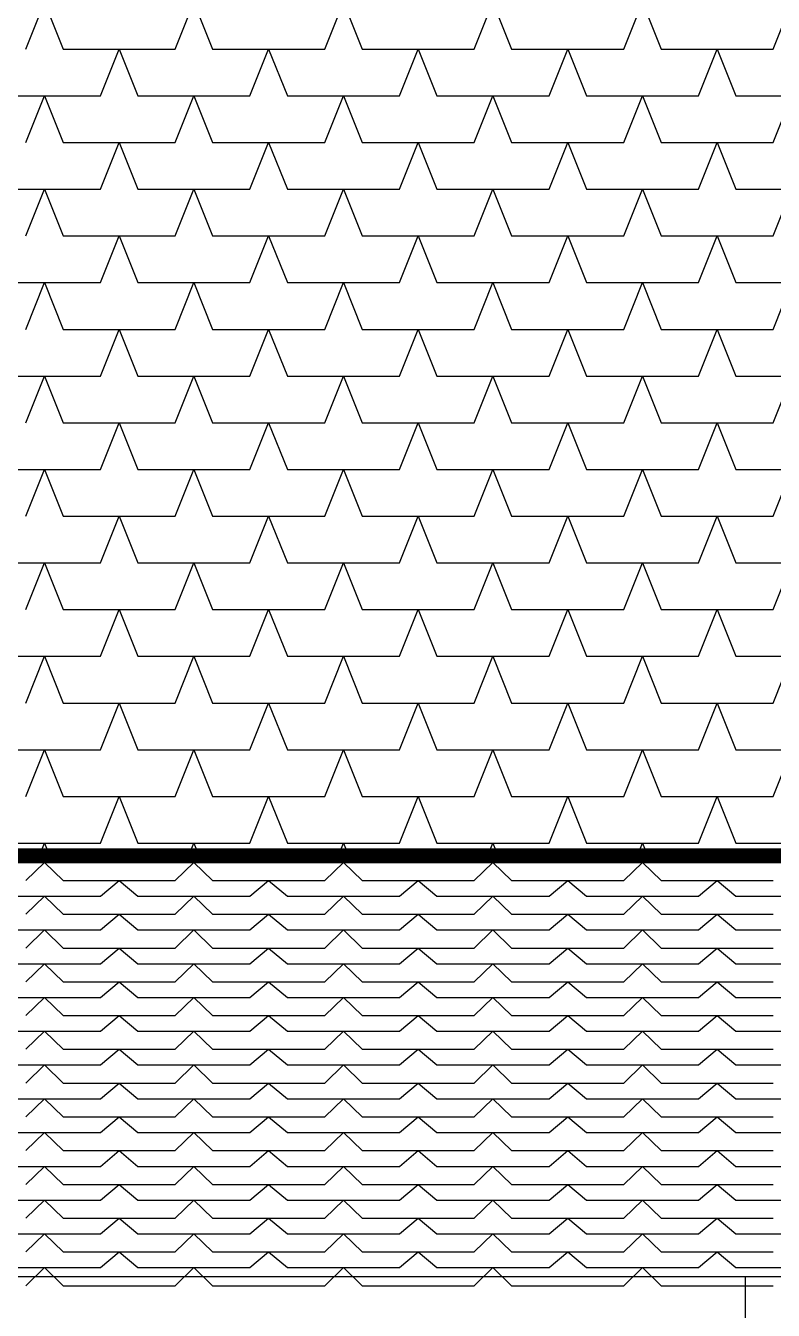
# Model space of a CAD drawing. Header units: inches. Extents: x 86794 to 87086, y 41803 to 41823.
# Drawn here: x 87031.251 to 87032.051, y 41818.98 to 41820.355 of the extents above; entities that cross this region are included whole.
import ezdxf

# ---------------------------------------------------------------- set-up
doc = ezdxf.new("R2010")
doc.units = ezdxf.units.IN
doc.header["$MEASUREMENT"] = 0

msp = doc.modelspace()

# ---------------------------------------------------------------- linework, layer by layer
at = {"color": 250}
for p, q in [((87031.2509, 41820.3295), (87031.2709, 41820.3795)), ((87031.2709, 41820.3795), (87031.2909, 41820.3295)), ((87031.4109, 41820.3295), (87031.4309, 41820.3795)), ((87031.4309, 41820.3795), (87031.4509, 41820.3295)), ((87031.5709, 41820.3295), (87031.5909, 41820.3795)), ((87031.5909, 41820.3795), (87031.6109, 41820.3295)), ((87031.7309, 41820.3295), (87031.7509, 41820.3795)), ((87031.7509, 41820.3795), (87031.7709, 41820.3295)), ((87031.8909, 41820.3295), (87031.9109, 41820.3795)), ((87031.9109, 41820.3795), (87031.9309, 41820.3295)), ((87032.0509, 41820.3295), (87032.0709, 41820.3795)), ((87031.2909, 41820.3295), (87031.4109, 41820.3295)), ((87031.3309, 41820.2795), (87031.3509, 41820.3295)), ((87031.3509, 41820.3295), (87031.3709, 41820.2795)), ((87031.4509, 41820.3295), (87031.5709, 41820.3295)), ((87031.4909, 41820.2795), (87031.5109, 41820.3295)), ((87031.5109, 41820.3295), (87031.5309, 41820.2795)), ((87031.6109, 41820.3295), (87031.7309, 41820.3295)), ((87031.6509, 41820.2795), (87031.6709, 41820.3295)), ((87031.6709, 41820.3295), (87031.6909, 41820.2795)), ((87031.7709, 41820.3295), (87031.8909, 41820.3295)), ((87031.8109, 41820.2795), (87031.8309, 41820.3295)), ((87031.8309, 41820.3295), (87031.8509, 41820.2795)), ((87031.9309, 41820.3295), (87032.0509, 41820.3295)), ((87031.9709, 41820.2795), (87031.9909, 41820.3295)), ((87031.9909, 41820.3295), (87032.0109, 41820.2795)), ((87031.2109, 41820.2795), (87031.3309, 41820.2795)), ((87031.2509, 41820.2295), (87031.2709, 41820.2795)), ((87031.2709, 41820.2795), (87031.2909, 41820.2295)), ((87031.3709, 41820.2795), (87031.4909, 41820.2795)), ((87031.4109, 41820.2295), (87031.4309, 41820.2795)), ((87031.4309, 41820.2795), (87031.4509, 41820.2295)), ((87031.5309, 41820.2795), (87031.6509, 41820.2795)), ((87031.5709, 41820.2295), (87031.5909, 41820.2795)), ((87031.5909, 41820.2795), (87031.6109, 41820.2295)), ((87031.6909, 41820.2795), (87031.8109, 41820.2795)), ((87031.7309, 41820.2295), (87031.7509, 41820.2795)), ((87031.7509, 41820.2795), (87031.7709, 41820.2295)), ((87031.8509, 41820.2795), (87031.9709, 41820.2795)), ((87031.8909, 41820.2295), (87031.9109, 41820.2795)), ((87031.9109, 41820.2795), (87031.9309, 41820.2295)), ((87032.0109, 41820.2795), (87032.1309, 41820.2795)), ((87032.0509, 41820.2295), (87032.0709, 41820.2795)), ((87031.2909, 41820.2295), (87031.4109, 41820.2295)), ((87031.3309, 41820.1795), (87031.3509, 41820.2295)), ((87031.3509, 41820.2295), (87031.3709, 41820.1795)), ((87031.4509, 41820.2295), (87031.5709, 41820.2295)), ((87031.4909, 41820.1795), (87031.5109, 41820.2295)), ((87031.5109, 41820.2295), (87031.5309, 41820.1795)), ((87031.6109, 41820.2295), (87031.7309, 41820.2295)), ((87031.6509, 41820.1795), (87031.6709, 41820.2295)), ((87031.6709, 41820.2295), (87031.6909, 41820.1795)), ((87031.7709, 41820.2295), (87031.8909, 41820.2295)), ((87031.8109, 41820.1795), (87031.8309, 41820.2295)), ((87031.8309, 41820.2295), (87031.8509, 41820.1795)), ((87031.9309, 41820.2295), (87032.0509, 41820.2295)), ((87031.9709, 41820.1795), (87031.9909, 41820.2295)), ((87031.9909, 41820.2295), (87032.0109, 41820.1795)), ((87031.2109, 41820.1795), (87031.3309, 41820.1795)), ((87031.2509, 41820.1295), (87031.2709, 41820.1795)), ((87031.2709, 41820.1795), (87031.2909, 41820.1295)), ((87031.3709, 41820.1795), (87031.4909, 41820.1795)), ((87031.4109, 41820.1295), (87031.4309, 41820.1795)), ((87031.4309, 41820.1795), (87031.4509, 41820.1295)), ((87031.5309, 41820.1795), (87031.6509, 41820.1795)), ((87031.5709, 41820.1295), (87031.5909, 41820.1795)), ((87031.5909, 41820.1795), (87031.6109, 41820.1295)), ((87031.6909, 41820.1795), (87031.8109, 41820.1795)), ((87031.7309, 41820.1295), (87031.7509, 41820.1795)), ((87031.7509, 41820.1795), (87031.7709, 41820.1295)), ((87031.8509, 41820.1795), (87031.9709, 41820.1795)), ((87031.8909, 41820.1295), (87031.9109, 41820.1795)), ((87031.9109, 41820.1795), (87031.9309, 41820.1295)), ((87032.0109, 41820.1795), (87032.1309, 41820.1795)), ((87032.0509, 41820.1295), (87032.0709, 41820.1795)), ((87031.2909, 41820.1295), (87031.4109, 41820.1295)), ((87031.3309, 41820.0795), (87031.3509, 41820.1295)), ((87031.3509, 41820.1295), (87031.3709, 41820.0795)), ((87031.4509, 41820.1295), (87031.5709, 41820.1295)), ((87031.4909, 41820.0795), (87031.5109, 41820.1295)), ((87031.5109, 41820.1295), (87031.5309, 41820.0795)), ((87031.6109, 41820.1295), (87031.7309, 41820.1295)), ((87031.6509, 41820.0795), (87031.6709, 41820.1295)), ((87031.6709, 41820.1295), (87031.6909, 41820.0795)), ((87031.7709, 41820.1295), (87031.8909, 41820.1295)), ((87031.8109, 41820.0795), (87031.8309, 41820.1295)), ((87031.8309, 41820.1295), (87031.8509, 41820.0795)), ((87031.9309, 41820.1295), (87032.0509, 41820.1295)), ((87031.9709, 41820.0795), (87031.9909, 41820.1295)), ((87031.9909, 41820.1295), (87032.0109, 41820.0795)), ((87031.2109, 41820.0795), (87031.3309, 41820.0795)), ((87031.2509, 41820.0295), (87031.2709, 41820.0795)), ((87031.2709, 41820.0795), (87031.2909, 41820.0295)), ((87031.3709, 41820.0795), (87031.4909, 41820.0795)), ((87031.4109, 41820.0295), (87031.4309, 41820.0795)), ((87031.4309, 41820.0795), (87031.4509, 41820.0295)), ((87031.5309, 41820.0795), (87031.6509, 41820.0795)), ((87031.5709, 41820.0295), (87031.5909, 41820.0795)), ((87031.5909, 41820.0795), (87031.6109, 41820.0295)), ((87031.6909, 41820.0795), (87031.8109, 41820.0795)), ((87031.7309, 41820.0295), (87031.7509, 41820.0795)), ((87031.7509, 41820.0795), (87031.7709, 41820.0295)), ((87031.8509, 41820.0795), (87031.9709, 41820.0795)), ((87031.8909, 41820.0295), (87031.9109, 41820.0795)), ((87031.9109, 41820.0795), (87031.9309, 41820.0295)), ((87032.0109, 41820.0795), (87032.1309, 41820.0795)), ((87032.0509, 41820.0295), (87032.0709, 41820.0795)), ((87031.2909, 41820.0295), (87031.4109, 41820.0295)), ((87031.3309, 41819.9795), (87031.3509, 41820.0295)), ((87031.3509, 41820.0295), (87031.3709, 41819.9795)), ((87031.4509, 41820.0295), (87031.5709, 41820.0295)), ((87031.4909, 41819.9795), (87031.5109, 41820.0295)), ((87031.5109, 41820.0295), (87031.5309, 41819.9795)), ((87031.6109, 41820.0295), (87031.7309, 41820.0295)), ((87031.6509, 41819.9795), (87031.6709, 41820.0295)), ((87031.6709, 41820.0295), (87031.6909, 41819.9795)), ((87031.7709, 41820.0295), (87031.8909, 41820.0295)), ((87031.8109, 41819.9795), (87031.8309, 41820.0295)), ((87031.8309, 41820.0295), (87031.8509, 41819.9795)), ((87031.9309, 41820.0295), (87032.0509, 41820.0295)), ((87031.9709, 41819.9795), (87031.9909, 41820.0295)), ((87031.9909, 41820.0295), (87032.0109, 41819.9795)), ((87031.2109, 41819.9795), (87031.3309, 41819.9795)), ((87031.2509, 41819.9295), (87031.2709, 41819.9795)), ((87031.2709, 41819.9795), (87031.2909, 41819.9295)), ((87031.3709, 41819.9795), (87031.4909, 41819.9795)), ((87031.4109, 41819.9295), (87031.4309, 41819.9795)), ((87031.4309, 41819.9795), (87031.4509, 41819.9295)), ((87031.5309, 41819.9795), (87031.6509, 41819.9795)), ((87031.5709, 41819.9295), (87031.5909, 41819.9795)), ((87031.5909, 41819.9795), (87031.6109, 41819.9295)), ((87031.6909, 41819.9795), (87031.8109, 41819.9795)), ((87031.7309, 41819.9295), (87031.7509, 41819.9795)), ((87031.7509, 41819.9795), (87031.7709, 41819.9295)), ((87031.8509, 41819.9795), (87031.9709, 41819.9795)), ((87031.8909, 41819.9295), (87031.9109, 41819.9795)), ((87031.9109, 41819.9795), (87031.9309, 41819.9295)), ((87032.0109, 41819.9795), (87032.1309, 41819.9795)), ((87032.0509, 41819.9295), (87032.0709, 41819.9795)), ((87031.2909, 41819.9295), (87031.4109, 41819.9295)), ((87031.3309, 41819.8795), (87031.3509, 41819.9295)), ((87031.3509, 41819.9295), (87031.3709, 41819.8795)), ((87031.4509, 41819.9295), (87031.5709, 41819.9295)), ((87031.4909, 41819.8795), (87031.5109, 41819.9295)), ((87031.5109, 41819.9295), (87031.5309, 41819.8795)), ((87031.6109, 41819.9295), (87031.7309, 41819.9295)), ((87031.6509, 41819.8795), (87031.6709, 41819.9295)), ((87031.6709, 41819.9295), (87031.6909, 41819.8795)), ((87031.7709, 41819.9295), (87031.8909, 41819.9295)), ((87031.8109, 41819.8795), (87031.8309, 41819.9295)), ((87031.8309, 41819.9295), (87031.8509, 41819.8795)), ((87031.9309, 41819.9295), (87032.0509, 41819.9295)), ((87031.9709, 41819.8795), (87031.9909, 41819.9295)), ((87031.9909, 41819.9295), (87032.0109, 41819.8795)), ((87031.2109, 41819.8795), (87031.3309, 41819.8795)), ((87031.2509, 41819.8295), (87031.2709, 41819.8795)), ((87031.2709, 41819.8795), (87031.2909, 41819.8295)), ((87031.3709, 41819.8795), (87031.4909, 41819.8795)), ((87031.4109, 41819.8295), (87031.4309, 41819.8795)), ((87031.4309, 41819.8795), (87031.4509, 41819.8295)), ((87031.5309, 41819.8795), (87031.6509, 41819.8795)), ((87031.5709, 41819.8295), (87031.5909, 41819.8795)), ((87031.5909, 41819.8795), (87031.6109, 41819.8295)), ((87031.6909, 41819.8795), (87031.8109, 41819.8795)), ((87031.7309, 41819.8295), (87031.7509, 41819.8795)), ((87031.7509, 41819.8795), (87031.7709, 41819.8295)), ((87031.8509, 41819.8795), (87031.9709, 41819.8795)), ((87031.8909, 41819.8295), (87031.9109, 41819.8795)), ((87031.9109, 41819.8795), (87031.9309, 41819.8295)), ((87032.0109, 41819.8795), (87032.1309, 41819.8795)), ((87032.0509, 41819.8295), (87032.0709, 41819.8795)), ((87031.2909, 41819.8295), (87031.4109, 41819.8295)), ((87031.3309, 41819.7795), (87031.3509, 41819.8295)), ((87031.3509, 41819.8295), (87031.3709, 41819.7795)), ((87031.4509, 41819.8295), (87031.5709, 41819.8295)), ((87031.4909, 41819.7795), (87031.5109, 41819.8295)), ((87031.5109, 41819.8295), (87031.5309, 41819.7795)), ((87031.6109, 41819.8295), (87031.7309, 41819.8295)), ((87031.6509, 41819.7795), (87031.6709, 41819.8295)), ((87031.6709, 41819.8295), (87031.6909, 41819.7795)), ((87031.7709, 41819.8295), (87031.8909, 41819.8295)), ((87031.8109, 41819.7795), (87031.8309, 41819.8295)), ((87031.8309, 41819.8295), (87031.8509, 41819.7795)), ((87031.9309, 41819.8295), (87032.0509, 41819.8295)), ((87031.9709, 41819.7795), (87031.9909, 41819.8295)), ((87031.9909, 41819.8295), (87032.0109, 41819.7795)), ((87031.2109, 41819.7795), (87031.3309, 41819.7795)), ((87031.2509, 41819.7295), (87031.2709, 41819.7795)), ((87031.2709, 41819.7795), (87031.2909, 41819.7295)), ((87031.3709, 41819.7795), (87031.4909, 41819.7795)), ((87031.4109, 41819.7295), (87031.4309, 41819.7795)), ((87031.4309, 41819.7795), (87031.4509, 41819.7295)), ((87031.5309, 41819.7795), (87031.6509, 41819.7795)), ((87031.5709, 41819.7295), (87031.5909, 41819.7795)), ((87031.5909, 41819.7795), (87031.6109, 41819.7295)), ((87031.6909, 41819.7795), (87031.8109, 41819.7795)), ((87031.7309, 41819.7295), (87031.7509, 41819.7795)), ((87031.7509, 41819.7795), (87031.7709, 41819.7295)), ((87031.8509, 41819.7795), (87031.9709, 41819.7795)), ((87031.8909, 41819.7295), (87031.9109, 41819.7795)), ((87031.9109, 41819.7795), (87031.9309, 41819.7295)), ((87032.0109, 41819.7795), (87032.1309, 41819.7795)), ((87032.0509, 41819.7295), (87032.0709, 41819.7795)), ((87031.2909, 41819.7295), (87031.4109, 41819.7295)), ((87031.3309, 41819.6795), (87031.3509, 41819.7295)), ((87031.3509, 41819.7295), (87031.3709, 41819.6795)), ((87031.4509, 41819.7295), (87031.5709, 41819.7295)), ((87031.4909, 41819.6795), (87031.5109, 41819.7295)), ((87031.5109, 41819.7295), (87031.5309, 41819.6795)), ((87031.6109, 41819.7295), (87031.7309, 41819.7295)), ((87031.6509, 41819.6795), (87031.6709, 41819.7295)), ((87031.6709, 41819.7295), (87031.6909, 41819.6795)), ((87031.7709, 41819.7295), (87031.8909, 41819.7295)), ((87031.8109, 41819.6795), (87031.8309, 41819.7295)), ((87031.8309, 41819.7295), (87031.8509, 41819.6795)), ((87031.9309, 41819.7295), (87032.0509, 41819.7295)), ((87031.9709, 41819.6795), (87031.9909, 41819.7295)), ((87031.9909, 41819.7295), (87032.0109, 41819.6795)), ((87031.2109, 41819.6795), (87031.3309, 41819.6795)), ((87031.2509, 41819.6295), (87031.2709, 41819.6795)), ((87031.2709, 41819.6795), (87031.2909, 41819.6295)), ((87031.3709, 41819.6795), (87031.4909, 41819.6795)), ((87031.4109, 41819.6295), (87031.4309, 41819.6795)), ((87031.4309, 41819.6795), (87031.4509, 41819.6295)), ((87031.5309, 41819.6795), (87031.6509, 41819.6795)), ((87031.5709, 41819.6295), (87031.5909, 41819.6795)), ((87031.5909, 41819.6795), (87031.6109, 41819.6295)), ((87031.6909, 41819.6795), (87031.8109, 41819.6795)), ((87031.7309, 41819.6295), (87031.7509, 41819.6795)), ((87031.7509, 41819.6795), (87031.7709, 41819.6295)), ((87031.8509, 41819.6795), (87031.9709, 41819.6795)), ((87031.8909, 41819.6295), (87031.9109, 41819.6795)), ((87031.9109, 41819.6795), (87031.9309, 41819.6295)), ((87032.0109, 41819.6795), (87032.1309, 41819.6795)), ((87032.0509, 41819.6295), (87032.0709, 41819.6795)), ((87031.2909, 41819.6295), (87031.4109, 41819.6295)), ((87031.3309, 41819.5795), (87031.3509, 41819.6295)), ((87031.3509, 41819.6295), (87031.3709, 41819.5795)), ((87031.4509, 41819.6295), (87031.5709, 41819.6295)), ((87031.4909, 41819.5795), (87031.5109, 41819.6295)), ((87031.5109, 41819.6295), (87031.5309, 41819.5795)), ((87031.6109, 41819.6295), (87031.7309, 41819.6295)), ((87031.6509, 41819.5795), (87031.6709, 41819.6295)), ((87031.6709, 41819.6295), (87031.6909, 41819.5795)), ((87031.7709, 41819.6295), (87031.8909, 41819.6295)), ((87031.8109, 41819.5795), (87031.8309, 41819.6295)), ((87031.8309, 41819.6295), (87031.8509, 41819.5795)), ((87031.9309, 41819.6295), (87032.0509, 41819.6295)), ((87031.9709, 41819.5795), (87031.9909, 41819.6295)), ((87031.9909, 41819.6295), (87032.0109, 41819.5795)), ((87031.2109, 41819.5795), (87031.3309, 41819.5795)), ((87031.2509, 41819.5295), (87031.2709, 41819.5795)), ((87031.2709, 41819.5795), (87031.2909, 41819.5295)), ((87031.3709, 41819.5795), (87031.4909, 41819.5795)), ((87031.4109, 41819.5295), (87031.4309, 41819.5795)), ((87031.4309, 41819.5795), (87031.4509, 41819.5295)), ((87031.5309, 41819.5795), (87031.6509, 41819.5795)), ((87031.5709, 41819.5295), (87031.5909, 41819.5795)), ((87031.5909, 41819.5795), (87031.6109, 41819.5295)), ((87031.6909, 41819.5795), (87031.8109, 41819.5795)), ((87031.7309, 41819.5295), (87031.7509, 41819.5795)), ((87031.7509, 41819.5795), (87031.7709, 41819.5295)), ((87031.8509, 41819.5795), (87031.9709, 41819.5795)), ((87031.8909, 41819.5295), (87031.9109, 41819.5795)), ((87031.9109, 41819.5795), (87031.9309, 41819.5295)), ((87032.0109, 41819.5795), (87032.1309, 41819.5795)), ((87032.0509, 41819.5295), (87032.0709, 41819.5795)), ((87031.2909, 41819.5295), (87031.4109, 41819.5295)), ((87031.3309, 41819.4795), (87031.3509, 41819.5295)), ((87031.3509, 41819.5295), (87031.3709, 41819.4795)), ((87031.4509, 41819.5295), (87031.5709, 41819.5295)), ((87031.4909, 41819.4795), (87031.5109, 41819.5295)), ((87031.5109, 41819.5295), (87031.5309, 41819.4795)), ((87031.6109, 41819.5295), (87031.7309, 41819.5295)), ((87031.6509, 41819.4795), (87031.6709, 41819.5295)), ((87031.6709, 41819.5295), (87031.6909, 41819.4795)), ((87031.7709, 41819.5295), (87031.8909, 41819.5295)), ((87031.8109, 41819.4795), (87031.8309, 41819.5295)), ((87031.8309, 41819.5295), (87031.8509, 41819.4795)), ((87031.9309, 41819.5295), (87032.0509, 41819.5295)), ((87031.9709, 41819.4795), (87031.9909, 41819.5295)), ((87031.9909, 41819.5295), (87032.0109, 41819.4795)), ((87031.2109, 41819.4795), (87031.3309, 41819.4795)), ((87031.2627, 41819.459), (87031.2709, 41819.4795)), ((87031.2709, 41819.4795), (87031.2791, 41819.459)), ((87031.3709, 41819.4795), (87031.4909, 41819.4795)), ((87031.4227, 41819.459), (87031.4309, 41819.4795)), ((87031.4309, 41819.4795), (87031.4391, 41819.459)), ((87031.5309, 41819.4795), (87031.6509, 41819.4795)), ((87031.5827, 41819.459), (87031.5909, 41819.4795)), ((87031.5909, 41819.4795), (87031.5991, 41819.459)), ((87031.6909, 41819.4795), (87031.8109, 41819.4795)), ((87031.7427, 41819.459), (87031.7509, 41819.4795)), ((87031.7509, 41819.4795), (87031.7591, 41819.459)), ((87031.8509, 41819.4795), (87031.9709, 41819.4795)), ((87031.9027, 41819.459), (87031.9109, 41819.4795)), ((87031.9109, 41819.4795), (87031.9191, 41819.459)), ((87032.0109, 41819.4795), (87032.1309, 41819.4795)), ((87031.2509, 41819.4396), (87031.2709, 41819.459)), ((87031.2709, 41819.459), (87031.2909, 41819.4396)), ((87031.4109, 41819.4396), (87031.4309, 41819.459)), ((87031.4309, 41819.459), (87031.4509, 41819.4396)), ((87031.5709, 41819.4396), (87031.5909, 41819.459)), ((87031.5909, 41819.459), (87031.6109, 41819.4396)), ((87031.7309, 41819.4396), (87031.7509, 41819.459)), ((87031.7509, 41819.459), (87031.7709, 41819.4396)), ((87031.8909, 41819.4396), (87031.9109, 41819.459)), ((87031.9109, 41819.459), (87031.9309, 41819.4396)), ((87031.2909, 41819.4396), (87031.4109, 41819.4396)), ((87031.3309, 41819.4228), (87031.3509, 41819.4396)), ((87031.3509, 41819.4396), (87031.3709, 41819.4228)), ((87031.4509, 41819.4396), (87031.5709, 41819.4396)), ((87031.4909, 41819.4228), (87031.5109, 41819.4396)), ((87031.5109, 41819.4396), (87031.5309, 41819.4228)), ((87031.6109, 41819.4396), (87031.7309, 41819.4396)), ((87031.6509, 41819.4228), (87031.6709, 41819.4396)), ((87031.6709, 41819.4396), (87031.6909, 41819.4228)), ((87031.7709, 41819.4396), (87031.8909, 41819.4396)), ((87031.8109, 41819.4228), (87031.8309, 41819.4396)), ((87031.8309, 41819.4396), (87031.8509, 41819.4228)), ((87031.9309, 41819.4396), (87032.0509, 41819.4396)), ((87031.9709, 41819.4228), (87031.9909, 41819.4396)), ((87031.9909, 41819.4396), (87032.0109, 41819.4228)), ((87031.2109, 41819.4228), (87031.3309, 41819.4228)), ((87031.2509, 41819.4035), (87031.2709, 41819.4228)), ((87031.2709, 41819.4228), (87031.2909, 41819.4035)), ((87031.3709, 41819.4228), (87031.4909, 41819.4228)), ((87031.4109, 41819.4035), (87031.4309, 41819.4228)), ((87031.4309, 41819.4228), (87031.4509, 41819.4035)), ((87031.5309, 41819.4228), (87031.6509, 41819.4228)), ((87031.5709, 41819.4035), (87031.5909, 41819.4228)), ((87031.5909, 41819.4228), (87031.6109, 41819.4035)), ((87031.6909, 41819.4228), (87031.8109, 41819.4228)), ((87031.7309, 41819.4035), (87031.7509, 41819.4228)), ((87031.7509, 41819.4228), (87031.7709, 41819.4035)), ((87031.8509, 41819.4228), (87031.9709, 41819.4228)), ((87031.8909, 41819.4035), (87031.9109, 41819.4228)), ((87031.9109, 41819.4228), (87031.9309, 41819.4035)), ((87032.0109, 41819.4228), (87032.1309, 41819.4228)), ((87031.2909, 41819.4035), (87031.4109, 41819.4035)), ((87031.3309, 41819.3867), (87031.3509, 41819.4035)), ((87031.3509, 41819.4035), (87031.3709, 41819.3867)), ((87031.4509, 41819.4035), (87031.5709, 41819.4035)), ((87031.4909, 41819.3867), (87031.5109, 41819.4035)), ((87031.5109, 41819.4035), (87031.5309, 41819.3867)), ((87031.6109, 41819.4035), (87031.7309, 41819.4035)), ((87031.6509, 41819.3867), (87031.6709, 41819.4035)), ((87031.6709, 41819.4035), (87031.6909, 41819.3867)), ((87031.7709, 41819.4035), (87031.8909, 41819.4035)), ((87031.8109, 41819.3867), (87031.8309, 41819.4035)), ((87031.8309, 41819.4035), (87031.8509, 41819.3867)), ((87031.9309, 41819.4035), (87032.0509, 41819.4035)), ((87031.9709, 41819.3867), (87031.9909, 41819.4035)), ((87031.9909, 41819.4035), (87032.0109, 41819.3867)), ((87031.2109, 41819.3867), (87031.3309, 41819.3867)), ((87031.2509, 41819.3673), (87031.2709, 41819.3867)), ((87031.2709, 41819.3867), (87031.2909, 41819.3673)), ((87031.3709, 41819.3867), (87031.4909, 41819.3867)), ((87031.4109, 41819.3673), (87031.4309, 41819.3867)), ((87031.4309, 41819.3867), (87031.4509, 41819.3673)), ((87031.5309, 41819.3867), (87031.6509, 41819.3867)), ((87031.5709, 41819.3673), (87031.5909, 41819.3867)), ((87031.5909, 41819.3867), (87031.6109, 41819.3673)), ((87031.6909, 41819.3867), (87031.8109, 41819.3867)), ((87031.7309, 41819.3673), (87031.7509, 41819.3867)), ((87031.7509, 41819.3867), (87031.7709, 41819.3673)), ((87031.8509, 41819.3867), (87031.9709, 41819.3867)), ((87031.8909, 41819.3673), (87031.9109, 41819.3867)), ((87031.9109, 41819.3867), (87031.9309, 41819.3673)), ((87032.0109, 41819.3867), (87032.1309, 41819.3867)), ((87031.2909, 41819.3673), (87031.4109, 41819.3673)), ((87031.3309, 41819.3505), (87031.3509, 41819.3673)), ((87031.3509, 41819.3673), (87031.3709, 41819.3505)), ((87031.4509, 41819.3673), (87031.5709, 41819.3673)), ((87031.4909, 41819.3505), (87031.5109, 41819.3673)), ((87031.5109, 41819.3673), (87031.5309, 41819.3505)), ((87031.6109, 41819.3673), (87031.7309, 41819.3673)), ((87031.6509, 41819.3505), (87031.6709, 41819.3673)), ((87031.6709, 41819.3673), (87031.6909, 41819.3505)), ((87031.7709, 41819.3673), (87031.8909, 41819.3673)), ((87031.8109, 41819.3505), (87031.8309, 41819.3673)), ((87031.8309, 41819.3673), (87031.8509, 41819.3505)), ((87031.9309, 41819.3673), (87032.0509, 41819.3673)), ((87031.9709, 41819.3505), (87031.9909, 41819.3673)), ((87031.9909, 41819.3673), (87032.0109, 41819.3505)), ((87031.2109, 41819.3505), (87031.3309, 41819.3505)), ((87031.2509, 41819.3312), (87031.2709, 41819.3505)), ((87031.2709, 41819.3505), (87031.2909, 41819.3312)), ((87031.3709, 41819.3505), (87031.4909, 41819.3505)), ((87031.4109, 41819.3312), (87031.4309, 41819.3505)), ((87031.4309, 41819.3505), (87031.4509, 41819.3312)), ((87031.5309, 41819.3505), (87031.6509, 41819.3505)), ((87031.5709, 41819.3312), (87031.5909, 41819.3505)), ((87031.5909, 41819.3505), (87031.6109, 41819.3312)), ((87031.6909, 41819.3505), (87031.8109, 41819.3505)), ((87031.7309, 41819.3312), (87031.7509, 41819.3505)), ((87031.7509, 41819.3505), (87031.7709, 41819.3312)), ((87031.8509, 41819.3505), (87031.9709, 41819.3505)), ((87031.8909, 41819.3312), (87031.9109, 41819.3505)), ((87031.9109, 41819.3505), (87031.9309, 41819.3312)), ((87032.0109, 41819.3505), (87032.1309, 41819.3505)), ((87031.2909, 41819.3312), (87031.4109, 41819.3312)), ((87031.3309, 41819.3144), (87031.3509, 41819.3312)), ((87031.3509, 41819.3312), (87031.3709, 41819.3144)), ((87031.4509, 41819.3312), (87031.5709, 41819.3312)), ((87031.4909, 41819.3144), (87031.5109, 41819.3312)), ((87031.5109, 41819.3312), (87031.5309, 41819.3144)), ((87031.6109, 41819.3312), (87031.7309, 41819.3312)), ((87031.6509, 41819.3144), (87031.6709, 41819.3312)), ((87031.6709, 41819.3312), (87031.6909, 41819.3144)), ((87031.7709, 41819.3312), (87031.8909, 41819.3312)), ((87031.8109, 41819.3144), (87031.8309, 41819.3312)), ((87031.8309, 41819.3312), (87031.8509, 41819.3144)), ((87031.9309, 41819.3312), (87032.0509, 41819.3312)), ((87031.9709, 41819.3144), (87031.9909, 41819.3312)), ((87031.9909, 41819.3312), (87032.0109, 41819.3144)), ((87031.2109, 41819.3144), (87031.3309, 41819.3144)), ((87031.2509, 41819.295), (87031.2709, 41819.3144)), ((87031.2709, 41819.3144), (87031.2909, 41819.295)), ((87031.3709, 41819.3144), (87031.4909, 41819.3144)), ((87031.4109, 41819.295), (87031.4309, 41819.3144)), ((87031.4309, 41819.3144), (87031.4509, 41819.295)), ((87031.5309, 41819.3144), (87031.6509, 41819.3144)), ((87031.5709, 41819.295), (87031.5909, 41819.3144)), ((87031.5909, 41819.3144), (87031.6109, 41819.295)), ((87031.6909, 41819.3144), (87031.8109, 41819.3144)), ((87031.7309, 41819.295), (87031.7509, 41819.3144)), ((87031.7509, 41819.3144), (87031.7709, 41819.295)), ((87031.8509, 41819.3144), (87031.9709, 41819.3144)), ((87031.8909, 41819.295), (87031.9109, 41819.3144)), ((87031.9109, 41819.3144), (87031.9309, 41819.295)), ((87032.0109, 41819.3144), (87032.1309, 41819.3144)), ((87031.2909, 41819.295), (87031.4109, 41819.295)), ((87031.3309, 41819.2782), (87031.3509, 41819.295)), ((87031.3509, 41819.295), (87031.3709, 41819.2782)), ((87031.4509, 41819.295), (87031.5709, 41819.295)), ((87031.4909, 41819.2782), (87031.5109, 41819.295)), ((87031.5109, 41819.295), (87031.5309, 41819.2782)), ((87031.6109, 41819.295), (87031.7309, 41819.295)), ((87031.6509, 41819.2782), (87031.6709, 41819.295)), ((87031.6709, 41819.295), (87031.6909, 41819.2782)), ((87031.7709, 41819.295), (87031.8909, 41819.295)), ((87031.8109, 41819.2782), (87031.8309, 41819.295)), ((87031.8309, 41819.295), (87031.8509, 41819.2782)), ((87031.9309, 41819.295), (87032.0509, 41819.295)), ((87031.9709, 41819.2782), (87031.9909, 41819.295)), ((87031.9909, 41819.295), (87032.0109, 41819.2782)), ((87031.2109, 41819.2782), (87031.3309, 41819.2782)), ((87031.2509, 41819.2589), (87031.2709, 41819.2782)), ((87031.2709, 41819.2782), (87031.2909, 41819.2589)), ((87031.3709, 41819.2782), (87031.4909, 41819.2782)), ((87031.4109, 41819.2589), (87031.4309, 41819.2782)), ((87031.4309, 41819.2782), (87031.4509, 41819.2589)), ((87031.5309, 41819.2782), (87031.6509, 41819.2782)), ((87031.5709, 41819.2589), (87031.5909, 41819.2782)), ((87031.5909, 41819.2782), (87031.6109, 41819.2589)), ((87031.6909, 41819.2782), (87031.8109, 41819.2782)), ((87031.7309, 41819.2589), (87031.7509, 41819.2782)), ((87031.7509, 41819.2782), (87031.7709, 41819.2589)), ((87031.8509, 41819.2782), (87031.9709, 41819.2782)), ((87031.8909, 41819.2589), (87031.9109, 41819.2782)), ((87031.9109, 41819.2782), (87031.9309, 41819.2589)), ((87032.0109, 41819.2782), (87032.1309, 41819.2782)), ((87031.2909, 41819.2589), (87031.4109, 41819.2589)), ((87031.3309, 41819.2421), (87031.3509, 41819.2589)), ((87031.3509, 41819.2589), (87031.3709, 41819.2421)), ((87031.4509, 41819.2589), (87031.5709, 41819.2589)), ((87031.4909, 41819.2421), (87031.5109, 41819.2589)), ((87031.5109, 41819.2589), (87031.5309, 41819.2421)), ((87031.6109, 41819.2589), (87031.7309, 41819.2589)), ((87031.6509, 41819.2421), (87031.6709, 41819.2589)), ((87031.6709, 41819.2589), (87031.6909, 41819.2421)), ((87031.7709, 41819.2589), (87031.8909, 41819.2589)), ((87031.8109, 41819.2421), (87031.8309, 41819.2589)), ((87031.8309, 41819.2589), (87031.8509, 41819.2421)), ((87031.9309, 41819.2589), (87032.0509, 41819.2589)), ((87031.9709, 41819.2421), (87031.9909, 41819.2589)), ((87031.9909, 41819.2589), (87032.0109, 41819.2421)), ((87031.2109, 41819.2421), (87031.3309, 41819.2421)), ((87031.2509, 41819.2227), (87031.2709, 41819.2421)), ((87031.2709, 41819.2421), (87031.2909, 41819.2227)), ((87031.3709, 41819.2421), (87031.4909, 41819.2421)), ((87031.4109, 41819.2227), (87031.4309, 41819.2421)), ((87031.4309, 41819.2421), (87031.4509, 41819.2227)), ((87031.5309, 41819.2421), (87031.6509, 41819.2421)), ((87031.5709, 41819.2227), (87031.5909, 41819.2421)), ((87031.5909, 41819.2421), (87031.6109, 41819.2227)), ((87031.6909, 41819.2421), (87031.8109, 41819.2421)), ((87031.7309, 41819.2227), (87031.7509, 41819.2421)), ((87031.7509, 41819.2421), (87031.7709, 41819.2227)), ((87031.8509, 41819.2421), (87031.9709, 41819.2421)), ((87031.8909, 41819.2227), (87031.9109, 41819.2421)), ((87031.9109, 41819.2421), (87031.9309, 41819.2227)), ((87032.0109, 41819.2421), (87032.1309, 41819.2421)), ((87031.2909, 41819.2227), (87031.4109, 41819.2227)), ((87031.3309, 41819.2059), (87031.3509, 41819.2227)), ((87031.3509, 41819.2227), (87031.3709, 41819.2059)), ((87031.4509, 41819.2227), (87031.5709, 41819.2227)), ((87031.4909, 41819.2059), (87031.5109, 41819.2227)), ((87031.5109, 41819.2227), (87031.5309, 41819.2059)), ((87031.6109, 41819.2227), (87031.7309, 41819.2227)), ((87031.6509, 41819.2059), (87031.6709, 41819.2227)), ((87031.6709, 41819.2227), (87031.6909, 41819.2059)), ((87031.7709, 41819.2227), (87031.8909, 41819.2227)), ((87031.8109, 41819.2059), (87031.8309, 41819.2227)), ((87031.8309, 41819.2227), (87031.8509, 41819.2059)), ((87031.9309, 41819.2227), (87032.0509, 41819.2227)), ((87031.9709, 41819.2059), (87031.9909, 41819.2227)), ((87031.9909, 41819.2227), (87032.0109, 41819.2059)), ((87031.2109, 41819.2059), (87031.3309, 41819.2059)), ((87031.2509, 41819.1866), (87031.2709, 41819.2059)), ((87031.2709, 41819.2059), (87031.2909, 41819.1866)), ((87031.3709, 41819.2059), (87031.4909, 41819.2059)), ((87031.4109, 41819.1866), (87031.4309, 41819.2059)), ((87031.4309, 41819.2059), (87031.4509, 41819.1866)), ((87031.5309, 41819.2059), (87031.6509, 41819.2059)), ((87031.5709, 41819.1866), (87031.5909, 41819.2059)), ((87031.5909, 41819.2059), (87031.6109, 41819.1866)), ((87031.6909, 41819.2059), (87031.8109, 41819.2059)), ((87031.7309, 41819.1866), (87031.7509, 41819.2059)), ((87031.7509, 41819.2059), (87031.7709, 41819.1866)), ((87031.8509, 41819.2059), (87031.9709, 41819.2059)), ((87031.8909, 41819.1866), (87031.9109, 41819.2059)), ((87031.9109, 41819.2059), (87031.9309, 41819.1866)), ((87032.0109, 41819.2059), (87032.1309, 41819.2059)), ((87031.2909, 41819.1866), (87031.4109, 41819.1866)), ((87031.3309, 41819.1698), (87031.3509, 41819.1866)), ((87031.3509, 41819.1866), (87031.3709, 41819.1698)), ((87031.4509, 41819.1866), (87031.5709, 41819.1866)), ((87031.4909, 41819.1698), (87031.5109, 41819.1866)), ((87031.5109, 41819.1866), (87031.5309, 41819.1698)), ((87031.6109, 41819.1866), (87031.7309, 41819.1866)), ((87031.6509, 41819.1698), (87031.6709, 41819.1866)), ((87031.6709, 41819.1866), (87031.6909, 41819.1698)), ((87031.7709, 41819.1866), (87031.8909, 41819.1866)), ((87031.8109, 41819.1698), (87031.8309, 41819.1866)), ((87031.8309, 41819.1866), (87031.8509, 41819.1698)), ((87031.9309, 41819.1866), (87032.0509, 41819.1866)), ((87031.9709, 41819.1698), (87031.9909, 41819.1866)), ((87031.9909, 41819.1866), (87032.0109, 41819.1698)), ((87031.2109, 41819.1698), (87031.3309, 41819.1698)), ((87031.2509, 41819.1504), (87031.2709, 41819.1698)), ((87031.2709, 41819.1698), (87031.2909, 41819.1504)), ((87031.3709, 41819.1698), (87031.4909, 41819.1698)), ((87031.4109, 41819.1504), (87031.4309, 41819.1698)), ((87031.4309, 41819.1698), (87031.4509, 41819.1504)), ((87031.5309, 41819.1698), (87031.6509, 41819.1698)), ((87031.5709, 41819.1504), (87031.5909, 41819.1698)), ((87031.5909, 41819.1698), (87031.6109, 41819.1504)), ((87031.6909, 41819.1698), (87031.8109, 41819.1698)), ((87031.7309, 41819.1504), (87031.7509, 41819.1698)), ((87031.7509, 41819.1698), (87031.7709, 41819.1504)), ((87031.8509, 41819.1698), (87031.9709, 41819.1698)), ((87031.8909, 41819.1504), (87031.9109, 41819.1698)), ((87031.9109, 41819.1698), (87031.9309, 41819.1504)), ((87032.0109, 41819.1698), (87032.1309, 41819.1698)), ((87031.2909, 41819.1504), (87031.4109, 41819.1504)), ((87031.3309, 41819.1336), (87031.3509, 41819.1504)), ((87031.3509, 41819.1504), (87031.3709, 41819.1336)), ((87031.4509, 41819.1504), (87031.5709, 41819.1504)), ((87031.4909, 41819.1336), (87031.5109, 41819.1504)), ((87031.5109, 41819.1504), (87031.5309, 41819.1336)), ((87031.6109, 41819.1504), (87031.7309, 41819.1504)), ((87031.6509, 41819.1336), (87031.6709, 41819.1504)), ((87031.6709, 41819.1504), (87031.6909, 41819.1336)), ((87031.7709, 41819.1504), (87031.8909, 41819.1504)), ((87031.8109, 41819.1336), (87031.8309, 41819.1504)), ((87031.8309, 41819.1504), (87031.8509, 41819.1336)), ((87031.9309, 41819.1504), (87032.0509, 41819.1504)), ((87031.9709, 41819.1336), (87031.9909, 41819.1504)), ((87031.9909, 41819.1504), (87032.0109, 41819.1336)), ((87031.2109, 41819.1336), (87031.3309, 41819.1336)), ((87031.2509, 41819.1143), (87031.2709, 41819.1336)), ((87031.2709, 41819.1336), (87031.2909, 41819.1143)), ((87031.3709, 41819.1336), (87031.4909, 41819.1336)), ((87031.4109, 41819.1143), (87031.4309, 41819.1336)), ((87031.4309, 41819.1336), (87031.4509, 41819.1143)), ((87031.5309, 41819.1336), (87031.6509, 41819.1336)), ((87031.5709, 41819.1143), (87031.5909, 41819.1336)), ((87031.5909, 41819.1336), (87031.6109, 41819.1143)), ((87031.6909, 41819.1336), (87031.8109, 41819.1336)), ((87031.7309, 41819.1143), (87031.7509, 41819.1336)), ((87031.7509, 41819.1336), (87031.7709, 41819.1143)), ((87031.8509, 41819.1336), (87031.9709, 41819.1336)), ((87031.8909, 41819.1143), (87031.9109, 41819.1336)), ((87031.9109, 41819.1336), (87031.9309, 41819.1143)), ((87032.0109, 41819.1336), (87032.1309, 41819.1336)), ((87031.2909, 41819.1143), (87031.4109, 41819.1143)), ((87031.3309, 41819.0975), (87031.3509, 41819.1143)), ((87031.3509, 41819.1143), (87031.3709, 41819.0975)), ((87031.4509, 41819.1143), (87031.5709, 41819.1143)), ((87031.4909, 41819.0975), (87031.5109, 41819.1143)), ((87031.5109, 41819.1143), (87031.5309, 41819.0975)), ((87031.6109, 41819.1143), (87031.7309, 41819.1143)), ((87031.6509, 41819.0975), (87031.6709, 41819.1143)), ((87031.6709, 41819.1143), (87031.6909, 41819.0975)), ((87031.7709, 41819.1143), (87031.8909, 41819.1143)), ((87031.8109, 41819.0975), (87031.8309, 41819.1143)), ((87031.8309, 41819.1143), (87031.8509, 41819.0975)), ((87031.9309, 41819.1143), (87032.0509, 41819.1143)), ((87031.9709, 41819.0975), (87031.9909, 41819.1143)), ((87031.9909, 41819.1143), (87032.0109, 41819.0975)), ((87031.2109, 41819.0975), (87031.3309, 41819.0975)), ((87031.2509, 41819.0781), (87031.2709, 41819.0975)), ((87031.2709, 41819.0975), (87031.2909, 41819.0781)), ((87031.3709, 41819.0975), (87031.4909, 41819.0975)), ((87031.4109, 41819.0781), (87031.4309, 41819.0975)), ((87031.4309, 41819.0975), (87031.4509, 41819.0781)), ((87031.5309, 41819.0975), (87031.6509, 41819.0975)), ((87031.5709, 41819.0781), (87031.5909, 41819.0975)), ((87031.5909, 41819.0975), (87031.6109, 41819.0781)), ((87031.6909, 41819.0975), (87031.8109, 41819.0975)), ((87031.7309, 41819.0781), (87031.7509, 41819.0975)), ((87031.7509, 41819.0975), (87031.7709, 41819.0781)), ((87031.8509, 41819.0975), (87031.9709, 41819.0975)), ((87031.8909, 41819.0781), (87031.9109, 41819.0975)), ((87031.9109, 41819.0975), (87031.9309, 41819.0781)), ((87032.0109, 41819.0975), (87032.1309, 41819.0975)), ((87031.2909, 41819.0781), (87031.4109, 41819.0781)), ((87031.3309, 41819.0613), (87031.3509, 41819.0781)), ((87031.3509, 41819.0781), (87031.3709, 41819.0613)), ((87031.4509, 41819.0781), (87031.5709, 41819.0781)), ((87031.4909, 41819.0613), (87031.5109, 41819.0781)), ((87031.5109, 41819.0781), (87031.5309, 41819.0613)), ((87031.6109, 41819.0781), (87031.7309, 41819.0781)), ((87031.6509, 41819.0613), (87031.6709, 41819.0781)), ((87031.6709, 41819.0781), (87031.6909, 41819.0613)), ((87031.7709, 41819.0781), (87031.8909, 41819.0781)), ((87031.8109, 41819.0613), (87031.8309, 41819.0781)), ((87031.8309, 41819.0781), (87031.8509, 41819.0613)), ((87031.9309, 41819.0781), (87032.0509, 41819.0781)), ((87031.9709, 41819.0613), (87031.9909, 41819.0781)), ((87031.9909, 41819.0781), (87032.0109, 41819.0613)), ((87031.2109, 41819.0613), (87031.3309, 41819.0613)), ((87031.2509, 41819.042), (87031.2709, 41819.0613)), ((87031.2709, 41819.0613), (87031.2909, 41819.042)), ((87031.3709, 41819.0613), (87031.4909, 41819.0613)), ((87031.4109, 41819.042), (87031.4309, 41819.0613)), ((87031.4309, 41819.0613), (87031.4509, 41819.042)), ((87031.5309, 41819.0613), (87031.6509, 41819.0613)), ((87031.5709, 41819.042), (87031.5909, 41819.0613)), ((87031.5909, 41819.0613), (87031.6109, 41819.042)), ((87031.6909, 41819.0613), (87031.8109, 41819.0613)), ((87031.7309, 41819.042), (87031.7509, 41819.0613)), ((87031.7509, 41819.0613), (87031.7709, 41819.042)), ((87031.8509, 41819.0613), (87031.9709, 41819.0613)), ((87031.8909, 41819.042), (87031.9109, 41819.0613)), ((87031.9109, 41819.0613), (87031.9309, 41819.042)), ((87032.0109, 41819.0613), (87032.1309, 41819.0613)), ((87031.2909, 41819.042), (87031.4109, 41819.042)), ((87031.3309, 41819.0252), (87031.3509, 41819.042)), ((87031.3509, 41819.042), (87031.3709, 41819.0252)), ((87031.4509, 41819.042), (87031.5709, 41819.042)), ((87031.4909, 41819.0252), (87031.5109, 41819.042)), ((87031.5109, 41819.042), (87031.5309, 41819.0252)), ((87031.6109, 41819.042), (87031.7309, 41819.042)), ((87031.6509, 41819.0252), (87031.6709, 41819.042)), ((87031.6709, 41819.042), (87031.6909, 41819.0252)), ((87031.7709, 41819.042), (87031.8909, 41819.042)), ((87031.8109, 41819.0252), (87031.8309, 41819.042)), ((87031.8309, 41819.042), (87031.8509, 41819.0252)), ((87031.9309, 41819.042), (87032.0509, 41819.042)), ((87031.9709, 41819.0252), (87031.9909, 41819.042)), ((87031.9909, 41819.042), (87032.0109, 41819.0252)), ((87031.2109, 41819.0252), (87031.3309, 41819.0252)), ((87031.2509, 41819.0058), (87031.2709, 41819.0252)), ((87031.2709, 41819.0252), (87031.2909, 41819.0058)), ((87031.3709, 41819.0252), (87031.4909, 41819.0252)), ((87031.4109, 41819.0058), (87031.4309, 41819.0252)), ((87031.4309, 41819.0252), (87031.4509, 41819.0058)), ((87031.5309, 41819.0252), (87031.6509, 41819.0252)), ((87031.5709, 41819.0058), (87031.5909, 41819.0252)), ((87031.5909, 41819.0252), (87031.6109, 41819.0058)), ((87031.6909, 41819.0252), (87031.8109, 41819.0252)), ((87031.7309, 41819.0058), (87031.7509, 41819.0252)), ((87031.7509, 41819.0252), (87031.7709, 41819.0058)), ((87031.8509, 41819.0252), (87031.9709, 41819.0252)), ((87031.8909, 41819.0058), (87031.9109, 41819.0252)), ((87031.9109, 41819.0252), (87031.9309, 41819.0058)), ((87032.0109, 41819.0252), (87032.1309, 41819.0252)), ((87031.2909, 41819.0058), (87031.4109, 41819.0058)), ((87031.4509, 41819.0058), (87031.5709, 41819.0058)), ((87031.6109, 41819.0058), (87031.7309, 41819.0058)), ((87031.7709, 41819.0058), (87031.8909, 41819.0058)), ((87031.9309, 41819.0058), (87032.0509, 41819.0058))]:
    msp.add_line(p, q, dxfattribs=at)
msp.add_line((87029.6509, 41819.473), (87037.8509, 41819.473))
at = {"ltscale": 0.005}
for p, q in [((87037.8509, 41819.473), (87029.6509, 41819.473)), ((87037.8509, 41819.472), (87029.6509, 41819.472)), ((87037.8509, 41819.471), (87029.6509, 41819.471)), ((87037.8509, 41819.47), (87029.6509, 41819.47)), ((87037.8509, 41819.469), (87029.6509, 41819.469)), ((87037.8509, 41819.468), (87029.6509, 41819.468)), ((87037.8509, 41819.467), (87029.6509, 41819.467)), ((87037.8509, 41819.466), (87029.6509, 41819.466)), ((87037.8509, 41819.465), (87029.6509, 41819.465)), ((87037.8509, 41819.464), (87029.6509, 41819.464)), ((87037.8509, 41819.463), (87029.6509, 41819.463)), ((87037.8509, 41819.462), (87029.6509, 41819.462)), ((87037.8509, 41819.461), (87029.6509, 41819.461)), ((87037.8509, 41819.46), (87029.6509, 41819.46)), ((87037.8509, 41819.459), (87029.6509, 41819.459))]:
    msp.add_line(p, q, dxfattribs=at)
at = {"ltscale": 0.006}
for p, q in [((87029.6509, 41819.459), (87037.8509, 41819.459)), ((87029.6509, 41819.459), (87037.8509, 41819.459)), ((87029.6509, 41819.459), (87037.8509, 41819.459)), ((87029.6509, 41819.0158), (87037.8509, 41819.0158)), ((87032.0209, 41819.0158), (87032.0209, 41817.9636))]:
    msp.add_line(p, q, dxfattribs=at)

doc.saveas('drawing.dxf')
